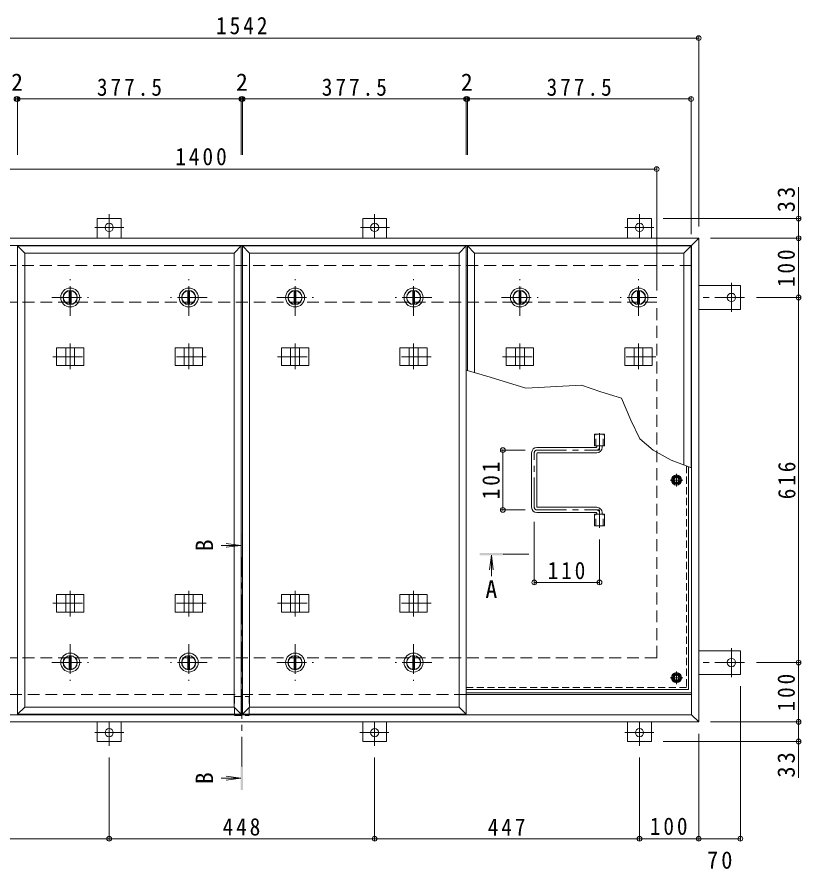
# Model space of a CAD drawing. Units: millimetres at full size, sheet at 1:10. Extents: x -2620 to 2719, y -1962 to 1573.
# Drawn here: x -1838 to -515, y -123 to 1315 of the extents above; entities that cross this region are included whole.
import ezdxf
from ezdxf.enums import TextEntityAlignment as Align

# ---------------------------------------------------------------- set-up
doc = ezdxf.new("R2010")
doc.units = ezdxf.units.MM
doc.header["$LTSCALE"] = 10
doc.header["$PDMODE"] = 32
doc.header["$PDSIZE"] = 8
for name, pattern in [('CHAIN1', [8, 5, -1, 1, -1]), ('DASHED1', [1.8, 1.2, -0.6]), ('DASHED2', [3, 2, -1])]:
    doc.linetypes.add(name, pattern=pattern)
for name, color, linetype, lineweight in [('0-1_躯体', 2, 'Continuous', 9), ('0-2_仕上', 3, 'Continuous', 9), ('0-3_建具', 4, 'Continuous', 9), ('0-5_寸法', 7, 'Continuous', 9), ('0-6_ハッチ', 6, 'Continuous', 9), ('0-7', 5, 'Continuous', 5), ('0-A', 3, 'CHAIN1', 9), ('0-B', 2, 'Continuous', 9), ('0-C', 2, 'Continuous', 9), ('0-E', 3, 'Continuous', 9), ('0-F', 7, 'Continuous', 9)]:
    doc.layers.add(name, color=color, linetype=linetype, lineweight=lineweight)
doc.styles.add('ＭＳ ゴシック', font='')
doc.styles.get('ＭＳ ゴシック').set_extended_font_data('MS Gothic')

msp = doc.modelspace()

# ---------------------------------------------------------------- linework, layer by layer
at = {"layer": '0-1_躯体', "linetype": 'DASHED2'}
for p, q in [((-699.08, 895.44), (-2217.08, 895.44)), ((-2158.08, 833.44), (-758.08, 833.44)), ((-758.08, 233.44), (-758.08, 833.44)), ((-2158.08, 233.44), (-758.08, 233.44)), ((-1079.58, 171.44), (-2217.08, 171.44))]:
    msp.add_line(p, q, dxfattribs=at)
at = {"layer": '0-1_躯体', "linetype": 'CHAIN1'}
for p, q in [((-1547.83, 810.44), (-1547.83, 872.44)), ((-1168.33, 810.44), (-1168.33, 872.44)), ((-788.83, 810.44), (-788.83, 872.44)), ((-1516.83, 841.44), (-1578.83, 841.44)), ((-1137.33, 841.44), (-1199.33, 841.44)), ((-757.83, 841.44), (-819.83, 841.44))]:
    msp.add_line(p, q, dxfattribs=at)
at = {"layer": '0-1_躯体'}
for p, q in [((-1549.33, 852.84), (-1549.33, 830.04)), ((-1546.33, 852.84), (-1546.33, 830.04)), ((-1169.83, 852.84), (-1169.83, 830.04)), ((-1166.83, 852.84), (-1166.83, 830.04)), ((-790.33, 852.84), (-790.33, 830.04)), ((-787.33, 852.84), (-787.33, 830.04)), ((-699.08, 171.44), (-1079.58, 171.44))]:
    msp.add_line(p, q, dxfattribs=at)
for centre, radius in [((-1547.83, 841.44), 16), ((-1547.83, 841.44), 12), ((-1547.83, 841.44), 11.5), ((-1168.33, 841.44), 16), ((-1168.33, 841.44), 12), ((-1168.33, 841.44), 11.5), ((-788.83, 841.44), 16), ((-788.83, 841.44), 12), ((-788.83, 841.44), 11.5)]:
    msp.add_circle(centre, radius, dxfattribs=at)
at = {"layer": '0-2_仕上'}
for p, q in [((-1836.58, 928.44), (-1824.58, 916.44)), ((-1836.58, 138.44), (-1836.58, 928.44)), ((-1836.58, 928.44), (-1459.08, 928.44)), ((-1471.08, 916.44), (-1459.08, 928.44)), ((-1459.08, 928.44), (-1459.08, 138.44)), ((-1457.08, 928.44), (-1445.08, 916.44)), ((-1457.08, 138.44), (-1457.08, 928.44)), ((-1457.08, 928.44), (-1079.58, 928.44)), ((-1091.58, 916.44), (-1079.58, 928.44)), ((-1079.58, 928.44), (-1079.58, 138.44)), ((-1077.58, 928.44), (-1065.58, 916.44)), ((-1077.58, 928.44), (-700.08, 928.44)), ((-1077.58, 718.03), (-1077.58, 928.44)), ((-712.08, 916.44), (-700.08, 928.44)), ((-700.08, 928.44), (-700.08, 554.21)), ((-1824.58, 150.44), (-1824.58, 916.44)), ((-1824.58, 916.44), (-1471.08, 916.44)), ((-1471.08, 916.44), (-1471.08, 150.44)), ((-1445.08, 150.44), (-1445.08, 916.44)), ((-1445.08, 916.44), (-1091.58, 916.44)), ((-1091.58, 916.44), (-1091.58, 150.44)), ((-1065.58, 916.44), (-712.08, 916.44)), ((-1065.58, 714.63), (-1065.58, 916.44)), ((-712.08, 916.44), (-712.08, 558.86)), ((-863.23, 590.94), (-863.23, 610.94)), ((-863.23, 610.94), (-845.93, 610.94)), ((-845.93, 590.94), (-845.93, 610.94)), ((-863.23, 590.94), (-845.93, 590.94)), ((-863.23, 455.94), (-863.23, 475.94)), ((-863.23, 475.94), (-845.93, 475.94)), ((-845.93, 455.94), (-845.93, 475.94)), ((-863.23, 455.94), (-845.93, 455.94)), ((-1836.58, 138.44), (-1824.58, 150.44)), ((-1471.08, 150.44), (-1824.58, 150.44)), ((-1459.08, 138.44), (-1471.08, 150.44)), ((-1457.08, 138.44), (-1445.08, 150.44)), ((-1091.58, 150.44), (-1445.08, 150.44)), ((-1079.58, 138.44), (-1091.58, 150.44)), ((-1459.08, 138.44), (-1836.58, 138.44)), ((-1079.58, 138.44), (-1457.08, 138.44))]:
    msp.add_line(p, q, dxfattribs=at)
at = {"layer": '0-2_仕上', "linetype": 'DASHED1'}
for p, q in [((-860.93, 590.94), (-860.93, 610.94)), ((-848.23, 590.94), (-848.23, 610.94)), ((-860.93, 455.94), (-860.93, 475.94)), ((-848.23, 455.94), (-848.23, 475.94))]:
    msp.add_line(p, q, dxfattribs=at)
at = {"layer": '0-2_仕上', "color": 4}
for p, q in [((-1460.08, 423.2), (-1492.85, 423.2)), ((-1460.08, 423.2), (-1484.87, 426.46)), ((-1460.08, 423.2), (-1484.87, 419.94)), ((-1037.08, 406.56), (-1040.34, 381.77)), ((-1037.08, 406.56), (-1037.08, 370.96)), ((-1037.08, 406.56), (-1033.82, 381.77)), ((-1460.08, 30.34), (-1492.85, 30.34)), ((-1460.08, 30.34), (-1484.87, 33.6)), ((-1460.08, 30.34), (-1484.87, 27.08))]:
    msp.add_line(p, q, dxfattribs=at)
at = {"layer": '0-2_仕上', "color": 4, "linetype": 'CHAIN1'}
for p, q in [((-1458.08, 50.34), (-1458.08, 403.2)), ((-974.08, 408.56), (-1017.08, 408.56))]:
    msp.add_line(p, q, dxfattribs=at)
at = {"layer": '0-2_仕上', "color": 4}
for points in [[(-1456.08, 443.2), (-1460.08, 443.2), (-1456.08, 403.2), (-1460.08, 403.2)], [(-1057.08, 406.56), (-1057.08, 410.56), (-1017.08, 406.56), (-1017.08, 410.56)], [(-1460.08, 10.34), (-1456.08, 10.34), (-1460.08, 50.34), (-1456.08, 50.34)]]:
    msp.add_solid(points, dxfattribs=at)
at = {"layer": '0-3_建具', "color": 2}
for p, q in [((-687.08, 941.44), (-2229.08, 941.44)), ((-687.08, 941.44), (-699.08, 929.44)), ((-687.08, 125.44), (-687.08, 941.44)), ((-699.08, 929.44), (-2217.08, 929.44)), ((-699.08, 137.44), (-699.08, 929.44)), ((-699.08, 171.44), (-1079.58, 171.44)), ((-699.08, 137.44), (-2217.08, 137.44)), ((-687.08, 125.44), (-699.08, 137.44)), ((-687.08, 125.44), (-2229.08, 125.44))]:
    msp.add_line(p, q, dxfattribs=at)
at = {"layer": '0-3_建具', "linetype": 'CHAIN1'}
for p, q in [((-1747.83, 763.56), (-1747.83, 720.32)), ((-1547.83, 763.56), (-1547.83, 720.32)), ((-1368.33, 763.56), (-1368.33, 720.32)), ((-1168.33, 763.56), (-1168.33, 720.32)), ((-988.83, 763.56), (-988.83, 720.32)), ((-788.83, 763.56), (-788.83, 720.32)), ((-1777.24, 741.44), (-1718.42, 741.44)), ((-1518.42, 741.44), (-1577.24, 741.44)), ((-1397.74, 741.44), (-1338.92, 741.44)), ((-1138.92, 741.44), (-1197.74, 741.44)), ((-1018.24, 741.44), (-959.42, 741.44)), ((-759.42, 741.44), (-818.24, 741.44)), ((-1747.83, 303.32), (-1747.83, 346.56)), ((-1547.83, 303.32), (-1547.83, 346.56)), ((-1368.33, 303.32), (-1368.33, 346.56)), ((-1168.33, 303.32), (-1168.33, 346.56)), ((-1777.24, 325.44), (-1718.42, 325.44)), ((-1518.42, 325.44), (-1577.24, 325.44)), ((-1397.74, 325.44), (-1338.92, 325.44)), ((-1138.92, 325.44), (-1197.74, 325.44))]:
    msp.add_line(p, q, dxfattribs=at)
at = {"layer": '0-3_建具'}
for p, q in [((-1770.92, 756.44), (-1770.92, 726.44)), ((-1770.92, 756.44), (-1724.74, 756.44)), ((-1755.33, 756.44), (-1755.33, 726.44)), ((-1740.33, 756.44), (-1740.33, 726.44)), ((-1724.74, 756.44), (-1724.74, 726.44)), ((-1524.74, 756.44), (-1570.92, 756.44)), ((-1570.92, 756.44), (-1570.92, 726.44)), ((-1555.33, 756.44), (-1555.33, 726.44)), ((-1540.33, 756.44), (-1540.33, 726.44)), ((-1524.74, 756.44), (-1524.74, 726.44)), ((-1391.42, 756.44), (-1391.42, 726.44)), ((-1391.42, 756.44), (-1345.24, 756.44)), ((-1375.83, 756.44), (-1375.83, 726.44)), ((-1360.83, 756.44), (-1360.83, 726.44)), ((-1345.24, 756.44), (-1345.24, 726.44)), ((-1145.24, 756.44), (-1191.42, 756.44)), ((-1191.42, 756.44), (-1191.42, 726.44)), ((-1175.83, 756.44), (-1175.83, 726.44)), ((-1160.83, 756.44), (-1160.83, 726.44)), ((-1145.24, 756.44), (-1145.24, 726.44)), ((-1011.92, 756.44), (-1011.92, 726.44)), ((-1011.92, 756.44), (-965.74, 756.44)), ((-996.33, 756.44), (-996.33, 726.44)), ((-981.33, 756.44), (-981.33, 726.44)), ((-965.74, 756.44), (-965.74, 726.44)), ((-765.74, 756.44), (-811.92, 756.44)), ((-811.92, 756.44), (-811.92, 726.44)), ((-796.33, 756.44), (-796.33, 726.44)), ((-781.33, 756.44), (-781.33, 726.44)), ((-765.74, 756.44), (-765.74, 726.44)), ((-1770.92, 726.44), (-1724.74, 726.44)), ((-1524.74, 726.44), (-1570.92, 726.44)), ((-1391.42, 726.44), (-1345.24, 726.44)), ((-1145.24, 726.44), (-1191.42, 726.44)), ((-1011.92, 726.44), (-965.74, 726.44)), ((-765.74, 726.44), (-811.92, 726.44)), ((-1770.92, 310.44), (-1770.92, 340.44)), ((-1770.92, 340.44), (-1724.74, 340.44)), ((-1755.33, 310.44), (-1755.33, 340.44)), ((-1740.33, 310.44), (-1740.33, 340.44)), ((-1724.74, 310.44), (-1724.74, 340.44)), ((-1524.74, 340.44), (-1570.92, 340.44)), ((-1570.92, 310.44), (-1570.92, 340.44)), ((-1555.33, 310.44), (-1555.33, 340.44)), ((-1540.33, 310.44), (-1540.33, 340.44)), ((-1524.74, 310.44), (-1524.74, 340.44)), ((-1391.42, 310.44), (-1391.42, 340.44)), ((-1391.42, 340.44), (-1345.24, 340.44)), ((-1375.83, 310.44), (-1375.83, 340.44)), ((-1360.83, 310.44), (-1360.83, 340.44)), ((-1345.24, 310.44), (-1345.24, 340.44)), ((-1145.24, 340.44), (-1191.42, 340.44)), ((-1191.42, 310.44), (-1191.42, 340.44)), ((-1175.83, 310.44), (-1175.83, 340.44)), ((-1160.83, 310.44), (-1160.83, 340.44)), ((-1145.24, 310.44), (-1145.24, 340.44)), ((-1770.92, 310.44), (-1724.74, 310.44)), ((-1524.74, 310.44), (-1570.92, 310.44)), ((-1391.42, 310.44), (-1345.24, 310.44)), ((-1145.24, 310.44), (-1191.42, 310.44))]:
    msp.add_line(p, q, dxfattribs=at)
at = {"layer": '0-5_寸法'}
for p, q in [((-1038.92, 707.07), (-1079.58, 718.6)), ((-699.08, 553.82), (-733.62, 567.2))]:
    msp.add_line(p, q, dxfattribs=at)
at = {"layer": '0-5_寸法', "linetype": 'DASHED1'}
for p, q in [((-1470.38, 168.24), (-1470.38, 136.24)), ((-1470.38, 168.24), (-1445.78, 168.24)), ((-1445.78, 168.24), (-1445.78, 136.24)), ((-1470.38, 136.24), (-1445.78, 136.24))]:
    msp.add_line(p, q, dxfattribs=at)
at = {"layer": '0-5_寸法'}
for points in [[(-817.6, 671.77), (-852.56, 682.46), (-885.12, 693.26), (-978.86, 688.24), (-1038.92, 707.07)], [(-733.62, 567.2), (-763.86, 583.62), (-786.43, 602.86), (-801.78, 634.31), (-817.6, 671.77)]]:
    msp.add_lwpolyline(points, dxfattribs=at)
at = {"layer": '0-6_ハッチ', "linetype": 'CHAIN1'}
for p, q in [((-854.58, 612.32), (-854.58, 583.94)), ((-964.58, 487.45), (-964.58, 579.43)), ((-960.07, 583.94), (-854.58, 583.94)), ((-960.07, 482.94), (-854.58, 482.94)), ((-854.58, 453.05), (-854.58, 482.94))]:
    msp.add_line(p, q, dxfattribs=at)
at = {"layer": '0-6_ハッチ'}
for p, q in [((-859.08, 589.44), (-859.08, 590.94)), ((-850.08, 588.44), (-850.08, 590.94)), ((-969.08, 487.44), (-969.08, 579.44)), ((-860.08, 588.44), (-960.08, 588.44)), ((-960.08, 488.44), (-960.08, 578.44)), ((-959.08, 579.44), (-859.08, 579.44)), ((-860.08, 478.44), (-960.08, 478.44)), ((-959.08, 487.44), (-859.08, 487.44)), ((-859.08, 477.44), (-859.08, 475.94)), ((-850.08, 478.44), (-850.08, 475.94)), ((-1079.58, 174.44), (-699.08, 174.44)), ((-1079.58, 171.44), (-699.08, 171.44))]:
    msp.add_line(p, q, dxfattribs=at)
for centre, radius, start, end in [((-860.08, 589.44), 1, 270, 0), ((-960.08, 579.44), 9, 90, 180), ((-959.08, 578.44), 1, 90, 180), ((-859.08, 588.44), 9, 270, 0), ((-960.08, 487.44), 9, 180, 270), ((-959.08, 488.44), 1, 180, 270), ((-860.08, 477.44), 1, 0, 90), ((-859.08, 478.44), 9, 0, 90)]:
    msp.add_arc(centre, radius, start, end, dxfattribs=at)
at = {"layer": '0-6_ハッチ', "linetype": 'CHAIN1'}
for centre, radius, start, end in [((-960.07, 579.43), 4.51, 90, 180), ((-859.08, 588.44), 4.5, 270.29569, 0), ((-960.07, 487.45), 4.51, 180, 270), ((-859.08, 478.44), 4.5, 0, 89.70431)]:
    msp.add_arc(centre, radius, start, end, dxfattribs=at)
at = {"layer": '0-7'}
for centre, radius in [((-724.58, 533.44), 5), ((-724.58, 533.44), 4.19), ((-724.58, 199.94), 5), ((-724.58, 199.94), 4.19)]:
    msp.add_circle(centre, radius, dxfattribs=at)
at = {"layer": '0-A', "linetype": 'DASHED1'}
for p in [(-707.78, 557.19), (-1079.58, 183.14)]:
    msp.add_line(p, (-707.78, 183.14), dxfattribs=at)
at = {"layer": '0-A', "linetype": 'Continuous'}
for q in [(-704.58, 555.95), (-1079.58, 179.94)]:
    msp.add_line((-704.58, 179.94), q, dxfattribs=at)
at = {"layer": '0-A'}
for p, q in [((-713.9, 533.44), (-735.26, 533.44)), ((-724.58, 522.76), (-724.58, 544.12)), ((-724.58, 189.26), (-724.58, 210.62)), ((-713.9, 199.94), (-735.26, 199.94))]:
    msp.add_line(p, q, dxfattribs=at)
at = {"layer": '0-B'}
for p, q in [((-732.08, 533.44), (-728.33, 539.94)), ((-732.08, 533.44), (-728.33, 526.94)), ((-728.33, 539.94), (-720.83, 539.94)), ((-717.08, 533.44), (-720.83, 539.94)), ((-717.08, 533.44), (-720.83, 526.94)), ((-728.33, 526.94), (-720.83, 526.94)), ((-732.08, 199.94), (-728.33, 206.44)), ((-728.33, 206.44), (-720.83, 206.44)), ((-717.08, 199.94), (-720.83, 206.44)), ((-732.08, 199.94), (-728.33, 193.44)), ((-728.33, 193.44), (-720.83, 193.44)), ((-717.08, 199.94), (-720.83, 193.44))]:
    msp.add_line(p, q, dxfattribs=at)
for centre, radius in [((-724.58, 533.44), 8.5), ((-724.58, 533.44), 6.5), ((-724.58, 199.94), 8.5), ((-724.58, 199.94), 6.5)]:
    msp.add_circle(centre, radius, dxfattribs=at)
at = {"layer": '0-C', "linetype": 'CHAIN1'}
for p, q in [((-1747.83, 810.44), (-1747.83, 872.44)), ((-1368.33, 810.44), (-1368.33, 872.44)), ((-988.83, 810.44), (-988.83, 872.44)), ((-1778.83, 841.44), (-1716.83, 841.44)), ((-1399.33, 841.44), (-1337.33, 841.44)), ((-1019.83, 841.44), (-957.83, 841.44)), ((-1747.83, 256.44), (-1747.83, 194.44)), ((-1547.83, 256.44), (-1547.83, 194.44)), ((-1368.33, 256.44), (-1368.33, 194.44)), ((-1168.33, 256.44), (-1168.33, 194.44)), ((-1778.83, 225.44), (-1716.83, 225.44)), ((-1516.83, 225.44), (-1578.83, 225.44)), ((-1399.33, 225.44), (-1337.33, 225.44)), ((-1137.33, 225.44), (-1199.33, 225.44))]:
    msp.add_line(p, q, dxfattribs=at)
at = {"layer": '0-C'}
for p, q in [((-1749.33, 852.84), (-1749.33, 830.04)), ((-1746.33, 852.84), (-1746.33, 830.04)), ((-1369.83, 852.84), (-1369.83, 830.04)), ((-1366.83, 852.84), (-1366.83, 830.04)), ((-990.33, 852.84), (-990.33, 830.04)), ((-987.33, 852.84), (-987.33, 830.04)), ((-1749.33, 214.04), (-1749.33, 236.84)), ((-1746.33, 214.04), (-1746.33, 236.84)), ((-1549.33, 214.04), (-1549.33, 236.84)), ((-1546.33, 214.04), (-1546.33, 236.84)), ((-1369.83, 214.04), (-1369.83, 236.84)), ((-1366.83, 214.04), (-1366.83, 236.84)), ((-1169.83, 214.04), (-1169.83, 236.84)), ((-1166.83, 214.04), (-1166.83, 236.84))]:
    msp.add_line(p, q, dxfattribs=at)
for centre, radius in [((-1747.83, 841.44), 16), ((-1747.83, 841.44), 12), ((-1747.83, 841.44), 11.5), ((-1368.33, 841.44), 16), ((-1368.33, 841.44), 12), ((-1368.33, 841.44), 11.5), ((-988.83, 841.44), 16), ((-988.83, 841.44), 12), ((-988.83, 841.44), 11.5), ((-1747.83, 225.44), 16), ((-1747.83, 225.44), 12), ((-1747.83, 225.44), 11.5), ((-1547.83, 225.44), 16), ((-1547.83, 225.44), 12), ((-1547.83, 225.44), 11.5), ((-1368.33, 225.44), 16), ((-1368.33, 225.44), 12), ((-1368.33, 225.44), 11.5), ((-1168.33, 225.44), 16), ((-1168.33, 225.44), 12), ((-1168.33, 225.44), 11.5)]:
    msp.add_circle(centre, radius, dxfattribs=at)
at = {"layer": '0-E', "linetype": 'CHAIN1'}
for p, q in [((-1682.08, 981.8), (-1682.08, 941.64)), ((-1234.08, 981.8), (-1234.08, 941.64)), ((-787.08, 981.8), (-787.08, 941.64)), ((-1657.24, 959.64), (-1706.13, 959.64)), ((-1209.24, 959.64), (-1258.13, 959.64)), ((-811.92, 959.64), (-763.03, 959.64)), ((-631.88, 866.28), (-631.88, 817.39)), ((-609.72, 841.44), (-687.08, 841.44)), ((-631.88, 200.6), (-631.88, 249.49)), ((-609.72, 225.44), (-687.08, 225.44)), ((-1682.08, 85.08), (-1682.08, 125.24)), ((-1234.08, 85.08), (-1234.08, 125.24)), ((-787.08, 85.08), (-787.08, 125.24)), ((-1657.24, 107.24), (-1706.13, 107.24)), ((-1258.92, 107.24), (-1210.03, 107.24)), ((-811.92, 107.24), (-763.03, 107.24))]:
    msp.add_line(p, q, dxfattribs=at)
at = {"layer": '0-E'}
for p, q in [((-1662.08, 974.64), (-1702.08, 974.64)), ((-1702.08, 941.44), (-1702.08, 974.64)), ((-1662.08, 941.44), (-1662.08, 974.64)), ((-1214.08, 974.64), (-1254.08, 974.64)), ((-1254.08, 941.44), (-1254.08, 974.64)), ((-1214.08, 941.44), (-1214.08, 974.64)), ((-807.08, 974.64), (-767.08, 974.64)), ((-807.08, 941.44), (-807.08, 974.64)), ((-767.08, 941.44), (-767.08, 974.64)), ((-687.08, 861.44), (-616.88, 861.44)), ((-616.88, 861.44), (-616.88, 821.44)), ((-687.08, 821.44), (-616.88, 821.44)), ((-687.08, 245.44), (-616.88, 245.44)), ((-616.88, 205.44), (-616.88, 245.44)), ((-687.08, 205.44), (-616.88, 205.44)), ((-1702.08, 125.44), (-1702.08, 92.24)), ((-1662.08, 125.44), (-1662.08, 92.24)), ((-1254.08, 125.44), (-1254.08, 92.24)), ((-1214.08, 125.44), (-1214.08, 92.24)), ((-807.08, 125.44), (-807.08, 92.24)), ((-767.08, 125.44), (-767.08, 92.24)), ((-1662.08, 92.24), (-1702.08, 92.24)), ((-1254.08, 92.24), (-1214.08, 92.24)), ((-807.08, 92.24), (-767.08, 92.24))]:
    msp.add_line(p, q, dxfattribs=at)
for centre in [(-1682.08, 959.64), (-1234.08, 959.64), (-787.08, 959.64), (-631.88, 841.44), (-631.88, 225.44), (-1682.08, 107.24), (-1234.08, 107.24), (-787.08, 107.24)]:
    msp.add_circle(centre, 7, dxfattribs=at)
at = {"layer": '0-F'}
for p, q in [((-687.08, 1282.15), (-687.08, 961.44)), ((-2229.08, 1279.15), (-687.08, 1279.15)), ((-1836.58, 1179.36), (-1836.58, 1082.25)), ((-1459.08, 1179.36), (-1459.08, 1082.25)), ((-1457.08, 1179.36), (-1457.08, 1082.25)), ((-1079.58, 1179.36), (-1079.58, 1082.25)), ((-1077.58, 1179.36), (-1077.58, 1082.25)), ((-700.08, 1179.36), (-700.08, 948.44)), ((-1838.58, 1176.36), (-1836.58, 1176.36)), ((-1836.58, 1176.36), (-1459.08, 1176.36)), ((-1459.08, 1176.36), (-1457.08, 1176.36)), ((-1457.08, 1176.36), (-1079.58, 1176.36)), ((-1079.58, 1176.36), (-1077.58, 1176.36)), ((-1077.58, 1176.36), (-700.08, 1176.36)), ((-2158.08, 1058.16), (-758.08, 1058.16)), ((-758.08, 1061.16), (-758.08, 853.44)), ((-518.56, 974.64), (-518.56, 1027.8)), ((-515.56, 974.64), (-747.08, 974.64)), ((-518.56, 941.44), (-518.56, 974.64)), ((-515.56, 941.44), (-667.08, 941.44)), ((-518.56, 941.44), (-518.56, 841.44)), ((-515.56, 841.44), (-589.72, 841.44)), ((-518.56, 841.44), (-518.56, 225.44)), ((-1020.72, 583.94), (-980.07, 583.94)), ((-1017.72, 583.94), (-1017.72, 482.94)), ((-1020.72, 482.94), (-980.07, 482.94)), ((-964.58, 357.79), (-964.58, 462.94)), ((-854.58, 357.79), (-854.58, 433.05)), ((-854.58, 360.79), (-964.58, 360.79)), ((-515.56, 225.44), (-589.72, 225.44)), ((-518.56, 225.44), (-518.56, 125.44)), ((-616.88, -74.73), (-616.88, 185.44)), ((-515.56, 125.44), (-667.08, 125.44)), ((-518.56, 125.44), (-518.56, 92.24)), ((-687.08, -74.73), (-687.08, 105.44)), ((-515.56, 92.24), (-747.08, 92.24)), ((-518.56, 92.24), (-518.56, 31.23)), ((-1682.08, -74.73), (-1682.08, 65.08)), ((-1234.08, -74.73), (-1234.08, 65.08)), ((-787.08, -74.73), (-787.08, 65.08)), ((-2129.08, -71.73), (-1682.08, -71.73)), ((-1682.08, -71.73), (-1234.08, -71.73)), ((-1234.08, -71.73), (-787.08, -71.73)), ((-787.08, -71.73), (-687.08, -71.73)), ((-687.08, -71.73), (-616.88, -71.73))]:
    msp.add_line(p, q, dxfattribs=at)
for p in [(-687.08, 1279.15), (-1838.58, 1176.36), (-1836.58, 1176.36), (-1459.08, 1176.36), (-1457.08, 1176.36), (-1079.58, 1176.36), (-1077.58, 1176.36), (-700.08, 1176.36), (-758.08, 1058.16), (-518.56, 974.64), (-518.56, 941.44), (-518.56, 841.44), (-1017.72, 583.94), (-1017.72, 482.94), (-964.58, 360.79), (-854.58, 360.79), (-518.56, 225.44), (-518.56, 125.44), (-518.56, 92.24), (-1682.08, -71.73), (-1234.08, -71.73), (-787.08, -71.73), (-687.08, -71.73), (-616.88, -71.73)]:
    msp.add_point(p, dxfattribs=at)

# ---------------------------------------------------------------- texts
at = {"layer": '0-5_寸法', "color": 2, "style": 'ＭＳ ゴシック'}
for p in [(-1497.95, 413.2), (-1497.95, 20.34)]:
    msp.add_text('B', height=29.33, rotation=90, dxfattribs=at).set_placement(p, align=Align.BOTTOM_LEFT)
msp.add_text('A', height=29.33, dxfattribs=at).set_placement((-1047.08, 325.86), align=Align.BOTTOM_LEFT)
at = {"layer": '0-F', "color": 2, "style": 'ＭＳ ゴシック'}
for p in [(-1847.58, 1181.36), (-1468.08, 1181.36), (-1088.58, 1181.36)]:
    msp.add_text('2', height=29.33, dxfattribs=at).set_placement(p, align=Align.BOTTOM_LEFT)
at = {"layer": '0-F', "color": 2, "char_height": 29.33, "attachment_point": 7, "style": 'ＭＳ ゴシック'}
for s, insert in [('\\T1.28;\\W0.9;1542', (-1501.83, 1285.15)), ('\\T1.28;\\W0.9;377.5', (-1702.83, 1181.36)), ('\\T1.28;\\W0.9;377.5', (-1323.33, 1181.36)), ('\\T1.28;\\W0.9;377.5', (-943.83, 1181.36)), ('\\T1.28;\\W0.9;1400', (-1570.58, 1064.16)), ('\\T1.27;\\W0.9;110', (-942.08, 365.79)), ('\\T1.27;\\W0.9;448', (-1490.58, -66.73)), ('\\T1.27;\\W0.9;447', (-1043.08, -66.73)), ('\\T1.27;\\W0.9;100', (-769.58, -65.73)), ('\\T1.27;\\W0.95;70', (-673.23, -122.8))]:
    msp.add_mtext(s, dxfattribs=dict(at, insert=insert))
at = {"layer": '0-F', "color": 2, "char_height": 29.33, "attachment_point": 7, "rotation": 90, "style": 'ＭＳ ゴシック'}
for s, insert in [('\\T1.27;\\W0.95;33', (-524.56, 985.3)), ('\\T1.27;\\W0.9;100', (-524.56, 858.94)), ('\\T1.27;\\W0.9;101', (-1022.72, 500.94)), ('\\T1.27;\\W0.9;616', (-523.56, 500.94)), ('\\T1.27;\\W0.9;100', (-524.56, 142.94)), ('\\T1.27;\\W0.95;33', (-524.56, 31.23))]:
    msp.add_mtext(s, dxfattribs=dict(at, insert=insert))

doc.saveas('drawing.dxf')
